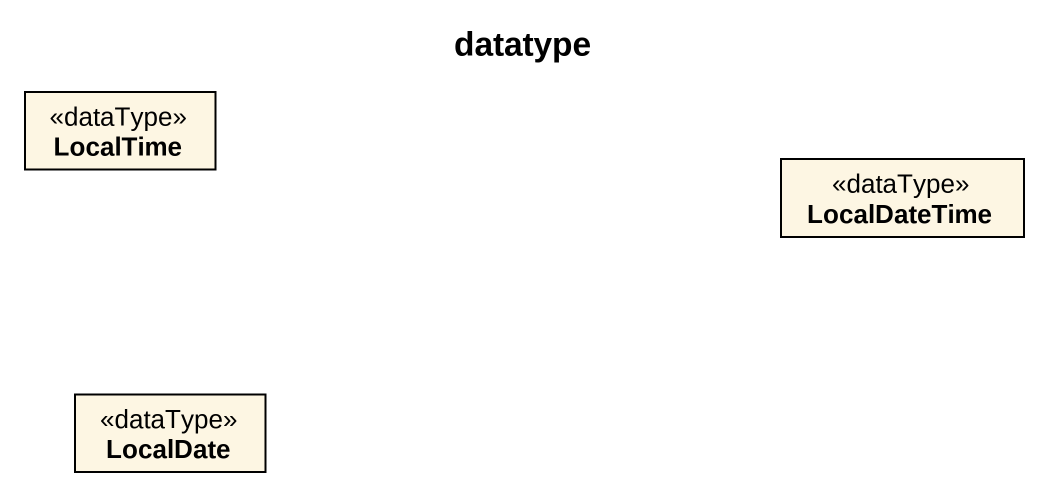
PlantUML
@startuml
title datatype
hide circle
hide empty members
class LocalTime <<dataType>>
class LocalDateTime <<dataType>>
class LocalDate <<dataType>>
@enduml
